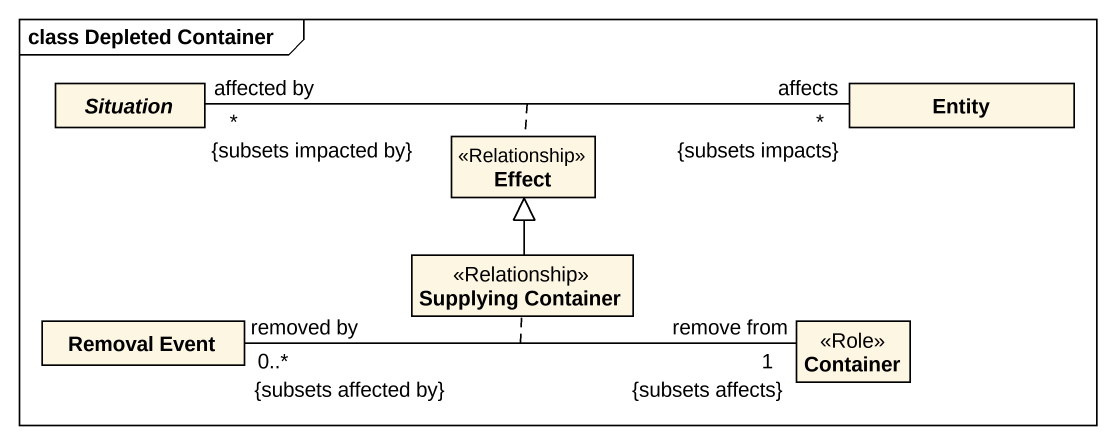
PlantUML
@startuml
mainframe class Depleted Container
hide circle
hide empty members
abstract class Situation
class "Entity" as Entity_
class Effect <<Relationship>>
class "Supplying Container" as Supplying_Container <<Relationship>>
class "Removal Event" as Removal_Event
class Container <<Role>>
Situation "affected by\n*\n{subsets impacted by}" -right- "affects\n*\n{subsets impacts}" Entity_
(Situation, Entity_) .. Effect
Supplying_Container -up-|> Effect
Removal_Event "removed by\n0..*\n{subsets affected by}" -right- "remove from\n1\n{subsets affects}" Container
(Removal_Event, Container) .. Supplying_Container
@enduml
